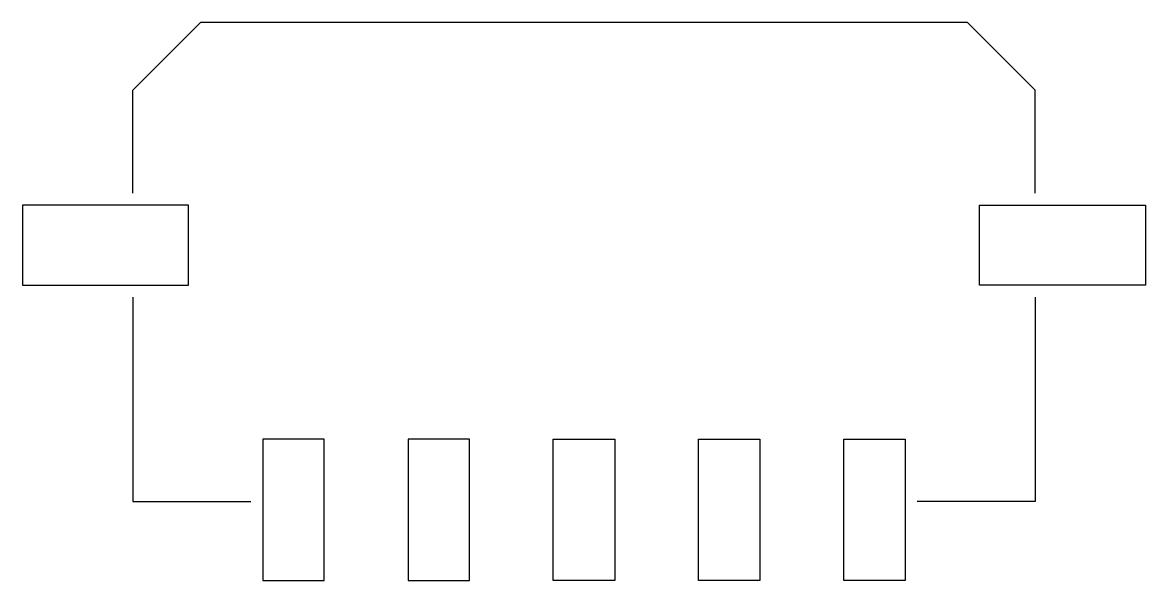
# Model space of a CAD drawing. Header units: millimetres. Extents: x -11.6 to 11.6, y -6.9 to 4.6.
import ezdxf

# ---------------------------------------------------------------- set-up
doc = ezdxf.new("R2010")
doc.units = ezdxf.units.MM

msp = doc.modelspace()

# ---------------------------------------------------------------- linework, layer by layer
for p, q in [((-9.32, 3.2), (-7.92, 4.6)), ((7.92, 4.6), (-7.92, 4.6)), ((9.32, 3.2), (7.92, 4.6)), ((-9.32, 1.075), (-9.32, 3.2)), ((9.32, 1.075), (9.32, 3.2)), ((-9.32, -1.075), (-9.32, -5.3)), ((9.32, -1.075), (9.32, -5.3)), ((-9.32, -5.3), (-6.885, -5.3)), ((9.32, -5.3), (6.885, -5.3))]:
    msp.add_line(p, q)
for points in [[(-11.6, 0.825), (-11.6, -0.825), (-8.17, -0.825), (-8.17, 0.825)], [(11.6, 0.825), (11.6, -0.825), (8.17, -0.825), (8.17, 0.825)], [(-5.365, -4.01), (-6.635, -4.01), (-6.635, -6.93), (-5.365, -6.93)], [(-3.635, -4.01), (-3.635, -6.93), (-2.365, -6.93), (-2.365, -4.01)], [(0.635, -4.01), (0.635, -6.93), (-0.635, -6.93), (-0.635, -4.01)], [(3.635, -4.01), (3.635, -6.93), (2.365, -6.93), (2.365, -4.01)], [(5.365, -4.01), (6.635, -4.01), (6.635, -6.93), (5.365, -6.93)]]:
    msp.add_lwpolyline(points, close=True)

doc.saveas('drawing.dxf')
